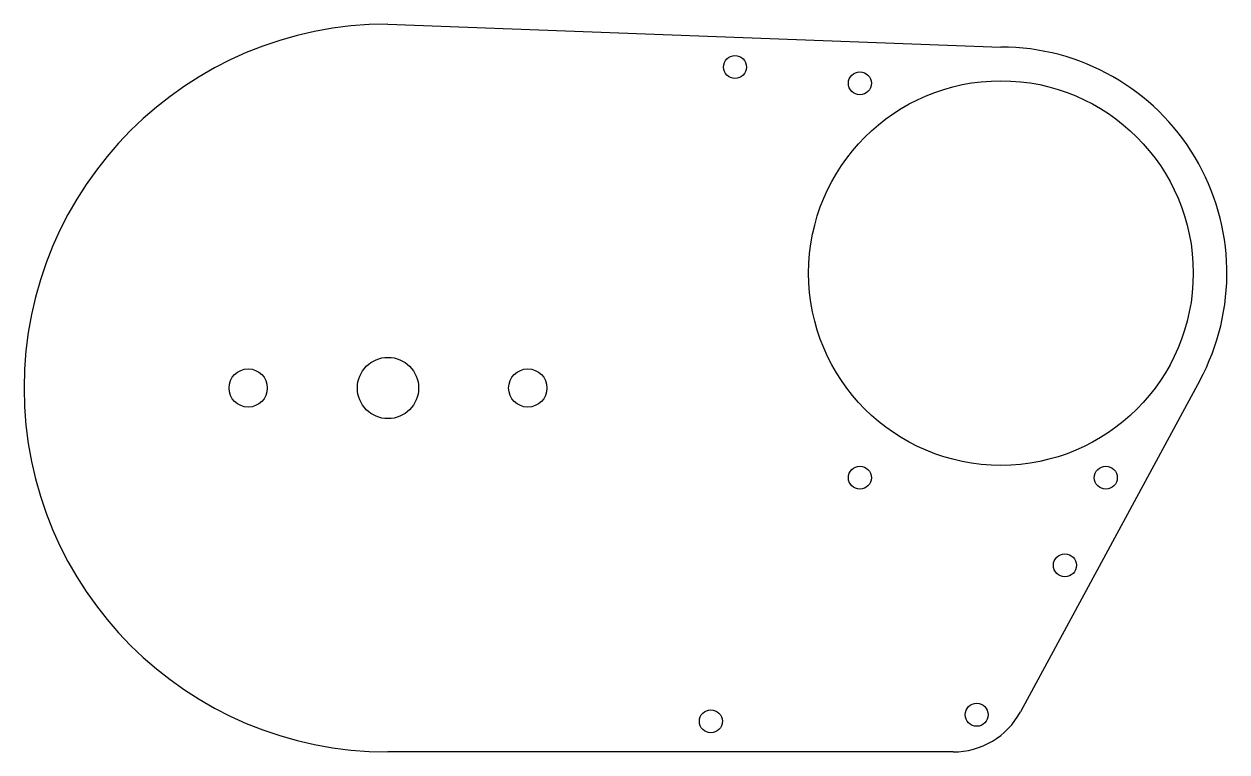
# Model space of a CAD drawing. Header units: millimetres. Extents: x -48 to 110, y -48 to 48.
import ezdxf

# ---------------------------------------------------------------- set-up
doc = ezdxf.new("R2010")
doc.units = ezdxf.units.MM

msp = doc.modelspace()

# ---------------------------------------------------------------- linework, layer by layer
at = {"color": 7, "linetype": 'Continuous', "lineweight": 25}
for p, q in [((0, 47.5), (80, 44.5)), ((105.95, 0.96), (82.56, -42.26)), ((73.76, -47.5), (0, -47.5))]:
    msp.add_line(p, q, dxfattribs=at)
for centre, radius in [((45.29, 41.89), 1.5), ((61.59, 39.77), 1.5), ((80, 15), 25.1), ((0, 0), 4), ((-18.25, 0), 2.5), ((18.25, 0), 2.5), ((61.59, -11.71), 1.5), ((93.69, -11.71), 1.5), ((88.35, -23.14), 1.5), ((42.14, -43.5), 1.5), ((76.84, -42.65), 1.5)]:
    msp.add_circle(centre, radius, dxfattribs=at)
for centre, radius, start, end in [((0, 0), 47.5, 90, 270), ((80, 15), 29.5, 331.5823, 90), ((73.76, -37.5), 10, 270, 331.5823)]:
    msp.add_arc(centre, radius, start, end, dxfattribs=at)

doc.saveas('drawing.dxf')
